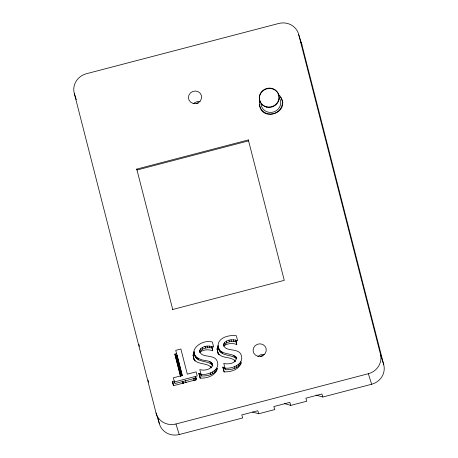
<?xml version="1.0" encoding="UTF-8"?>
<svg xmlns="http://www.w3.org/2000/svg" width="458" height="458" viewBox="0 0 458 458"><rect width="100%" height="100%" fill="white"/><g stroke="black" fill="none" stroke-linecap="round" stroke-linejoin="round"><path stroke-width="0.69" d="M194.181 359.845L193.053 355.208L194.078 351.641L194.392 352.643M193.808 358.832L193.522 356.713L194.295 353.702M217.321 351.057L218.346 354.086L217.029 348.944L218.06 345.372M217.79 352.563L217.498 350.45L218.529 346.878M240.954 362.043C240.009 369.709 230.557 372.154 224.065 371.873L222.84 367.07L224.443 367.488L224.912 368.999L223.309 368.575L222.84 367.07M259.675 102.191L259.881 101.046M201.016 374.392C208.281 375.314 220.859 370.241 217.115 361.036C214.132 353.416 200.077 358.963 199.591 350.296C202.144 345.55 209.094 345.321 213.651 347.009L212.375 342.006C200.816 338.617 184.282 353.049 200.999 359.559C204.537 361.076 213.388 360.011 212.209 366.039C209.695 369.99 204.033 370.82 199.791 369.589L201.52 376.001C207.022 376.161 213.388 374.781 216.932 370.201M218.248 347.313C220.447 355.316 231.044 352.448 235.956 356.965C237.822 363.074 228.118 364.929 223.767 363.326L224.998 368.123C232.258 369.051 244.835 363.973 241.091 354.773C238.108 347.153 224.059 352.7 223.567 344.032C226.12 339.286 233.07 339.052 237.633 340.741L236.351 335.737C229.04 334.592 216.514 337.844 218.248 347.313C219.399 356.736 231.084 354.034 236.454 358.574M211.682 346.345L212.186 347.954C208.012 347.296 202.184 347.633 200.089 351.904L199.591 350.296M235.664 340.082L236.162 341.691C231.988 341.033 226.166 341.37 224.071 345.635L223.567 344.032M224.998 368.123L225.496 369.732C231.198 369.909 237.839 368.387 241.297 363.434M199.522 352.483C203.14 349.534 208.447 349.093 212.724 350.754L211.602 346.374M223.504 346.214C227.116 343.271 232.424 342.824 236.7 344.49L235.584 340.111M136.759 169.094L248.345 139.936L248.625 140.841L137.039 169.998L136.759 169.094L172.775 309.717M172.672 309.499L284.258 280.342L248.345 139.936M180.561 376.522L174.819 354.08L176.742 353.576M174.819 354.08L175.288 355.585L176.994 355.139M195.389 376.287L196.27 379.722L173.45 385.688L172.397 381.56L174.441 381.027M174.384 381.938L197.203 375.978L196.144 371.85L187.305 374.163L180.87 348.996L175.752 350.33L182.187 375.497L173.33 377.816L174.882 383.546L196.322 377.947M172.397 381.56L172.866 383.065L174.91 382.533M196.03 378.623L194.776 378.949L196.058 378.72M194.639 380.295L195.944 379.951M156.029 412.95A16.574 15.715 -17.3 0 0 175.958 423.994L368.346 373.717A16.574 15.715 -17.3 0 0 380.483 354.297L298.685 34.505A16.574 15.715 -17.3 0 0 278.762 23.467L86.367 73.738A16.574 15.715 -17.3 0 0 74.23 93.157L156.029 412.95L159.315 423.495A16.574 15.715 -17.3 0 0 179.238 434.533L242.694 417.954L241.755 414.942L257.785 410.752L258.724 413.763L274.76 409.572L273.821 406.561L289.851 402.37L290.79 405.387L306.826 401.197L305.887 398.185L321.917 393.995L322.856 397.006L371.633 384.262A16.574 15.715 -17.3 0 0 383.77 364.843L301.971 45.05L298.685 34.505M198.858 373.339L200.467 373.757L200.936 375.262L199.327 374.844L198.858 373.339L200.089 378.136C206.581 378.417 216.033 375.972 216.972 368.306L217.287 369.308M212.317 364.116L212.815 365.724C208.562 359.57 195.263 363.56 194.272 353.576M316.02 395.059L322.856 397.006M284.613 403.624L290.79 405.387M252.547 412.005L258.724 413.763M235.366 361.597C231.782 355.66 221.214 359.53 217.876 352.58M211.384 367.866C207.56 361.734 195.423 365.902 193.339 357.326M278.126 94.686L279.512 95.756M280.554 97.148C290.79 112.559 261.255 122.841 259.572 104.476M219.308 350.444L218.46 346.803M380.483 354.297L383.77 364.843M368.346 373.717L371.633 384.262M282.471 101.378L282.861 102.632M240.794 361.831L241.126 362.902M233.374 339.796L233.878 341.405M239.637 363.331L240.135 364.934M231.05 339.847L231.548 341.456M235.956 356.965L236.631 358.923M238.143 364.642L238.647 366.245M235.429 356.267L235.933 357.875M233.838 355.288L234.341 356.897M228.977 340.191L229.481 341.8M234.502 360.017L234.811 361.019M236.368 365.753L236.866 367.362M234.393 366.652L234.897 368.261M226.229 341.181L226.733 342.79M224.431 342.47L224.935 344.078M221.964 352.007L222.462 353.616M220.704 351.143L221.203 352.746M219.64 350.095L220.138 351.704M217.304 347.05L217.773 348.561M218.706 353.845L219.021 354.847M217.029 348.944L217.498 350.45M216.817 368.095L217.149 369.165M209.398 346.065L209.896 347.668M215.655 369.595L216.159 371.203M207.068 346.116L207.571 347.719M211.974 363.228L212.478 364.837M212.42 365.118L212.758 366.188M214.167 370.906L214.665 372.514M211.453 362.536L211.951 364.139M209.861 361.557L210.359 363.16M205.001 346.46L205.499 348.069M212.386 372.022L212.89 373.625M210.52 366.28L210.989 367.785M210.417 372.921L210.915 374.524M202.253 347.45L202.751 349.059M200.455 348.738L200.953 350.341M197.982 358.27L198.486 359.879M196.722 357.406L197.226 359.015M195.663 356.364L196.161 357.973M194.827 355.099L195.331 356.708M193.328 353.318L193.797 354.824M194.73 360.108L195.045 361.116M193.053 355.208L193.522 356.713M193.9 358.849L194.215 359.851M178.471 364.648L175.803 354.887M180.881 374.089L179.948 371.077L181.156 375.8M182.547 381.125L183.297 383.529L182.771 381.457M74.23 93.157L76.286 99.747M175.958 423.994L179.238 434.533M236.047 341.616L236.849 344.742M223.309 368.575L224.185 372.005M212.071 347.885L212.712 350.387M201.165 374.627L201.52 376.001M200.157 376.487L200.409 377.478M199.327 374.844L200.203 378.274M195.858 377.793L196.213 379.167M194.513 377.913L194.81 379.047M193.436 378.319L194.02 380.564M185.496 380.495L186.028 382.573M177.12 355.339L182.341 375.743M176.032 355.127L181.351 375.915M175.626 355.494L180.853 375.932M182.244 381.382L182.771 383.426M175.288 355.585L180.509 375.989M172.866 383.065L173.571 385.819M158.084 418.692L159.315 423.495M138.911 344.382L139.427 346.408M148.054 380.129L148.569 382.155M194.581 353.776L194.77 355.185M300.746 41.85A16.574 15.715 -17.3 0 1 301.971 45.05M193.757 103.439A6.63 6.286 -17.3 0 1 200.169 101.762M258.415 356.232A6.63 6.286 -17.3 0 1 264.272 354.44M260.791 356.467A6.63 6.286 -17.3 0 1 263.024 355.883M196.133 103.674A6.63 6.286 -17.3 0 1 198.36 103.09M278.493 94.474A11.599 11.003 -17.3 0 1 280.479 108.786A11.599 11.003 -17.3 0 1 265.88 113.092A11.599 11.003 -17.3 0 1 259.829 99.97M279.535 98.178A9.944 9.429 -17.3 0 1 273.81 111.924A9.944 9.429 -17.3 0 1 261.003 104.269M266.379 106.737A9.944 9.429 -17.3 0 0 278.785 95.052A9.944 9.429 -17.3 0 0 262.331 90.913A9.944 9.429 -17.3 0 0 266.379 106.737M257.831 356.238A6.63 6.286 -17.3 0 0 266.098 348.446A6.63 6.286 -17.3 0 0 255.135 345.687A6.63 6.286 -17.3 0 0 257.831 356.238M193.173 103.445A6.63 6.286 -17.3 0 0 201.44 95.659A6.63 6.286 -17.3 0 0 190.471 92.894A6.63 6.286 -17.3 0 0 193.173 103.445M266.499 107.12A9.944 9.429 -17.3 0 0 278.899 95.436A9.944 9.429 -17.3 0 0 262.451 91.297A9.944 9.429 -17.3 0 0 266.499 107.12"/></g></svg>
